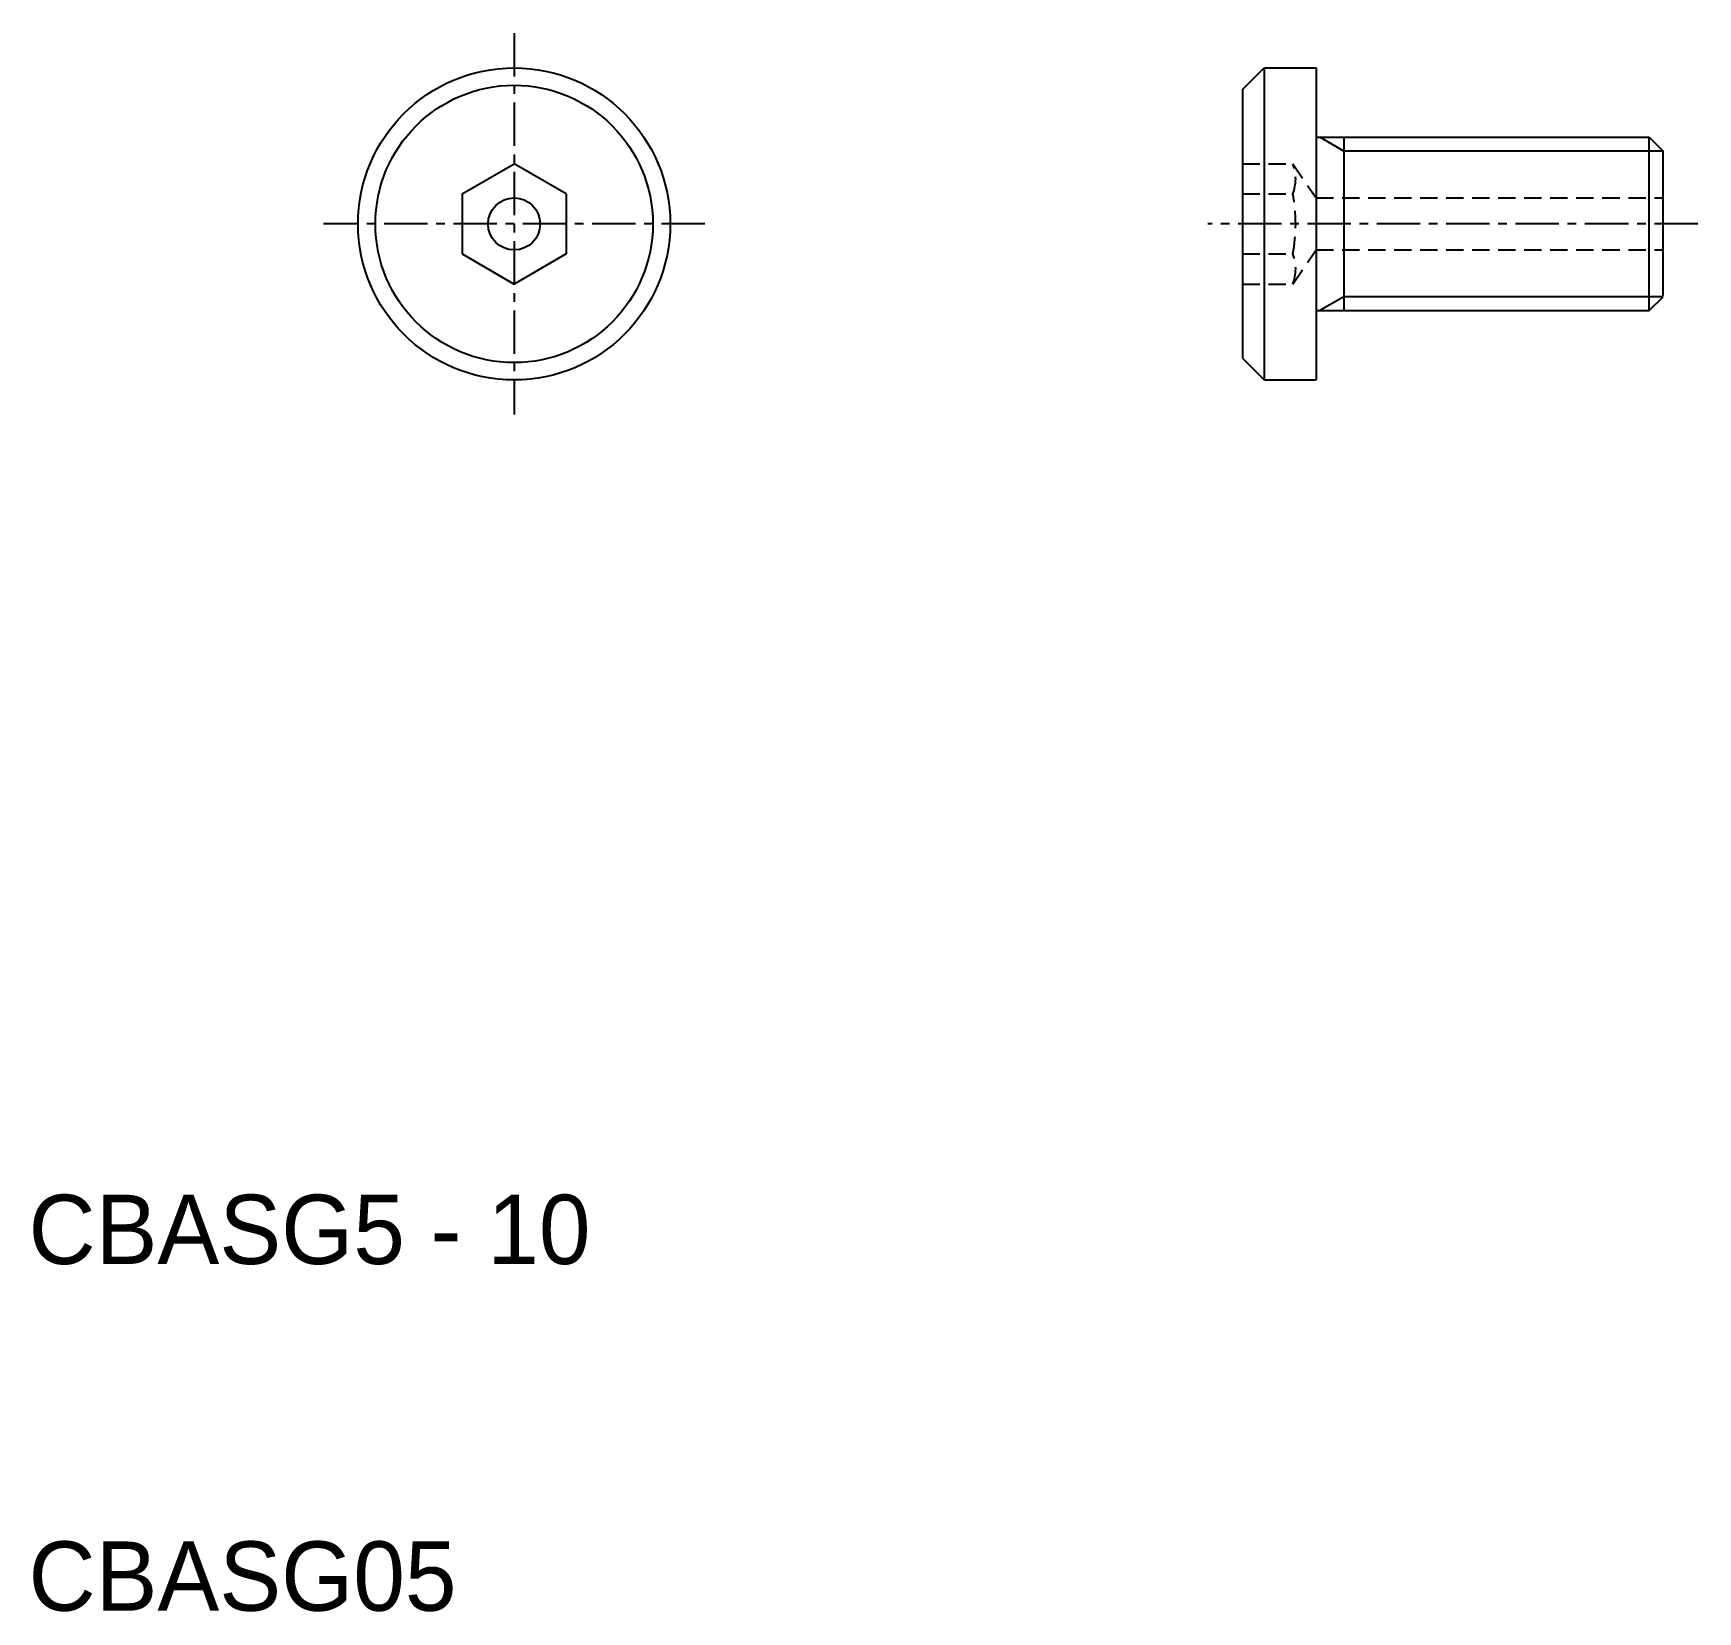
# Model space of a CAD drawing. Extents: x 10.1 to 58.1, y 10 to 55.5.
import ezdxf

# ---------------------------------------------------------------- set-up
doc = ezdxf.new("R2010")
doc.units = 0
doc.linetypes.add('CENTER', pattern=[2, 1.25, -0.25, 0.25, -0.25])
doc.linetypes.add('DASHED', pattern=[0.75, 0.5, -0.25])
doc.layers.get('0').update_dxf_attribs({"linetype": 'CONTINUOUS'})
doc.layers.add('CENTER', color=1, linetype='CENTER')

msp = doc.modelspace()

# ---------------------------------------------------------------- linework, layer by layer
at = {"color": 7, "linetype": 'CONTINUOUS'}
for p, q in [((45, 53.875), (45.625, 54.5)), ((45.625, 54.5), (47.125, 54.5)), ((45.625, 54.5), (45.625, 45.5)), ((47.125, 54.5), (47.125, 45.5)), ((45, 53.875), (45, 46.125)), ((47.125, 52.5), (56.725, 52.5)), ((47.925, 52.5), (47.925, 47.5)), ((56.725, 47.5), (56.725, 52.5)), ((56.725, 52.5), (57.125, 52.1)), ((57.125, 47.933), (57.125, 52.1)), ((22.5, 50.866), (24, 51.732)), ((25.5, 50.866), (24, 51.732)), ((22.5, 50.866), (22.5, 49.134)), ((25.5, 50.866), (25.5, 49.134)), ((22.5, 49.134), (24, 48.268)), ((25.5, 49.134), (24, 48.268)), ((56.725, 47.5), (57.125, 47.9)), ((47.125, 47.5), (56.725, 47.5)), ((45, 46.125), (45.625, 45.5)), ((45.625, 45.5), (47.125, 45.5))]:
    msp.add_line(p, q, dxfattribs=at)
at = {"color": 3, "linetype": 'CONTINUOUS'}
for p, q in [((47.925, 52.1), (47.232, 52.5)), ((57.125, 52.1), (47.925, 52.1)), ((47.925, 47.9), (47.232, 47.5)), ((57.125, 47.9), (47.925, 47.9))]:
    msp.add_line(p, q, dxfattribs=at)
at = {"color": 3, "linetype": 'DASHED'}
for p, q in [((45, 51.732), (46.45, 51.732)), ((46.45, 51.732), (47.125, 50.75)), ((45, 50.866), (46.45, 50.866)), ((47.125, 50.75), (57.125, 50.75)), ((47.125, 50.75), (47.125, 49.25)), ((45, 49.134), (46.45, 49.134)), ((46.45, 48.268), (47.125, 49.25)), ((47.125, 49.25), (57.125, 49.25)), ((45, 48.268), (46.45, 48.268))]:
    msp.add_line(p, q, dxfattribs=at)
at = {"color": 7, "linetype": 'CONTINUOUS'}
for radius in [4.5, 4, 0.75]:
    msp.add_circle((24, 50), radius, dxfattribs=at)
at = {"color": 3, "linetype": 'DASHED'}
for centre, radius, start, end in [((45.377, 51.299), 1.157, 338.0126, 21.9874), ((42.034, 50), 4.5, 348.9042, 11.0958), ((45.377, 48.701), 1.157, 338.0126, 21.9874)]:
    msp.add_arc(centre, radius, start, end, dxfattribs=at)
at = {"layer": 'CENTER', "color": 1, "linetype": 'CENTER'}
for p, q in [((24, 55.5), (24, 44.5)), ((29.5, 50), (18.5, 50)), ((58.125, 50), (44, 50))]:
    msp.add_line(p, q, dxfattribs=at)

# ---------------------------------------------------------------- texts
at = {"color": 7, "linetype": 'CONTINUOUS'}
for s, p in [('CBASG5 - 10', (10, 20)), ('CBASG05', (10, 10))]:
    msp.add_text(s, height=2, dxfattribs=at).set_placement(p)

doc.saveas('drawing.dxf')
